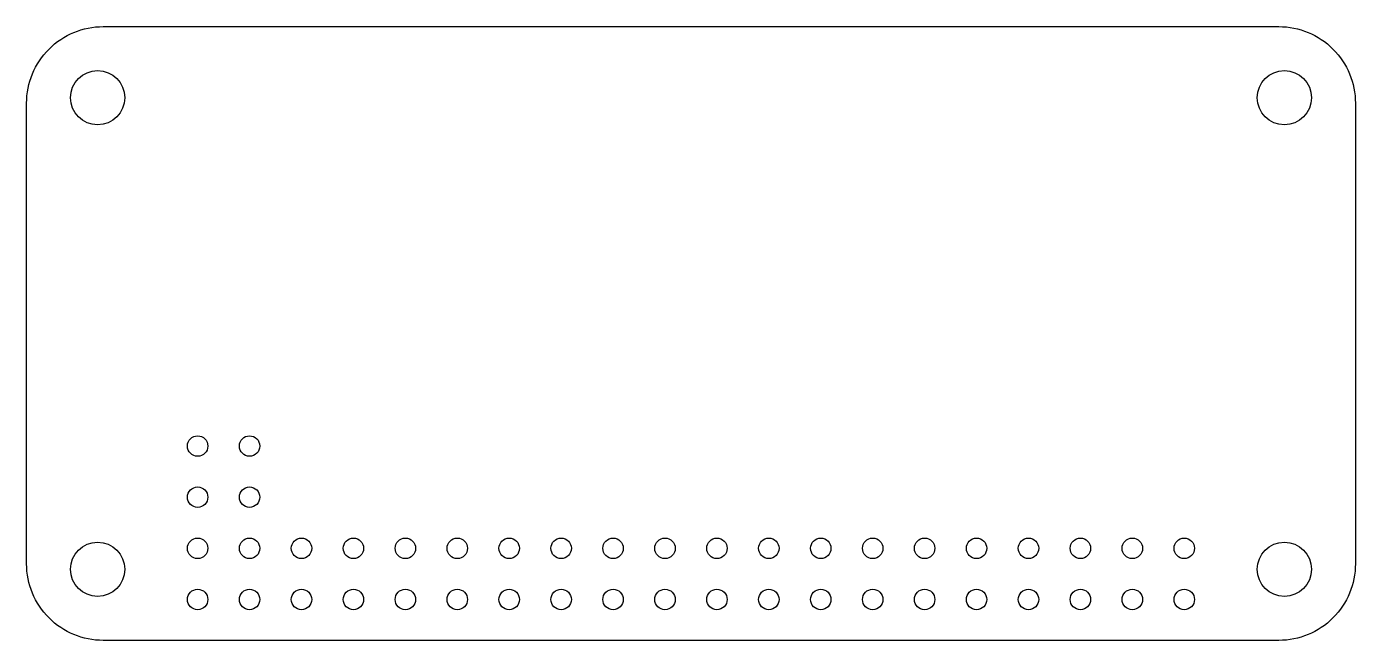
# Model space of a CAD drawing. Header units: millimetres. Extents: x -32.5 to 32.5, y -15 to 15.
import ezdxf

# ---------------------------------------------------------------- set-up
doc = ezdxf.new("R2010")
doc.units = ezdxf.units.MM
doc.layers.get('0').update_dxf_attribs({"linetype": 'CONTINUOUS'})

msp = doc.modelspace()

# ---------------------------------------------------------------- linework, layer by layer
msp.add_lwpolyline([(32.5, 11.25), (32.5, -11.25, -0.414214), (28.75, -15), (-28.75, -15, -0.414214), (-32.5, -11.25), (-32.5, 11.25, -0.414214), (-28.75, 15), (28.75, 15, -0.414214)], format="xyb", close=True)
for centre, radius in [((-29.025, 11.525), 1.325), ((29.025, 11.525), 1.325), ((-24.132, -5.5), 0.5), ((-21.592, -5.5), 0.5), ((-24.132, -8), 0.5), ((-21.592, -8), 0.5), ((-29.025, -11.525), 1.325), ((-24.132, -10.5), 0.5), ((-21.592, -10.5), 0.5), ((-19.052, -10.5), 0.5), ((-16.512, -10.5), 0.5), ((-13.972, -10.5), 0.5), ((-11.432, -10.5), 0.5), ((-8.892, -10.5), 0.5), ((-6.352, -10.5), 0.5), ((-3.812, -10.5), 0.5), ((-1.272, -10.5), 0.5), ((1.268, -10.5), 0.5), ((3.808, -10.5), 0.5), ((6.348, -10.5), 0.5), ((8.888, -10.5), 0.5), ((11.428, -10.5), 0.5), ((13.968, -10.5), 0.5), ((16.508, -10.5), 0.5), ((19.048, -10.5), 0.5), ((21.588, -10.5), 0.5), ((24.128, -10.5), 0.5), ((29.025, -11.525), 1.325), ((-24.132, -13), 0.5), ((-21.592, -13), 0.5), ((-19.052, -13), 0.5), ((-16.512, -13), 0.5), ((-13.972, -13), 0.5), ((-11.432, -13), 0.5), ((-8.892, -13), 0.5), ((-6.352, -13), 0.5), ((-3.812, -13), 0.5), ((-1.272, -13), 0.5), ((1.268, -13), 0.5), ((3.808, -13), 0.5), ((6.348, -13), 0.5), ((8.888, -13), 0.5), ((11.428, -13), 0.5), ((13.968, -13), 0.5), ((16.508, -13), 0.5), ((19.048, -13), 0.5), ((21.588, -13), 0.5), ((24.128, -13), 0.5)]:
    msp.add_circle(centre, radius)

doc.saveas('drawing.dxf')
